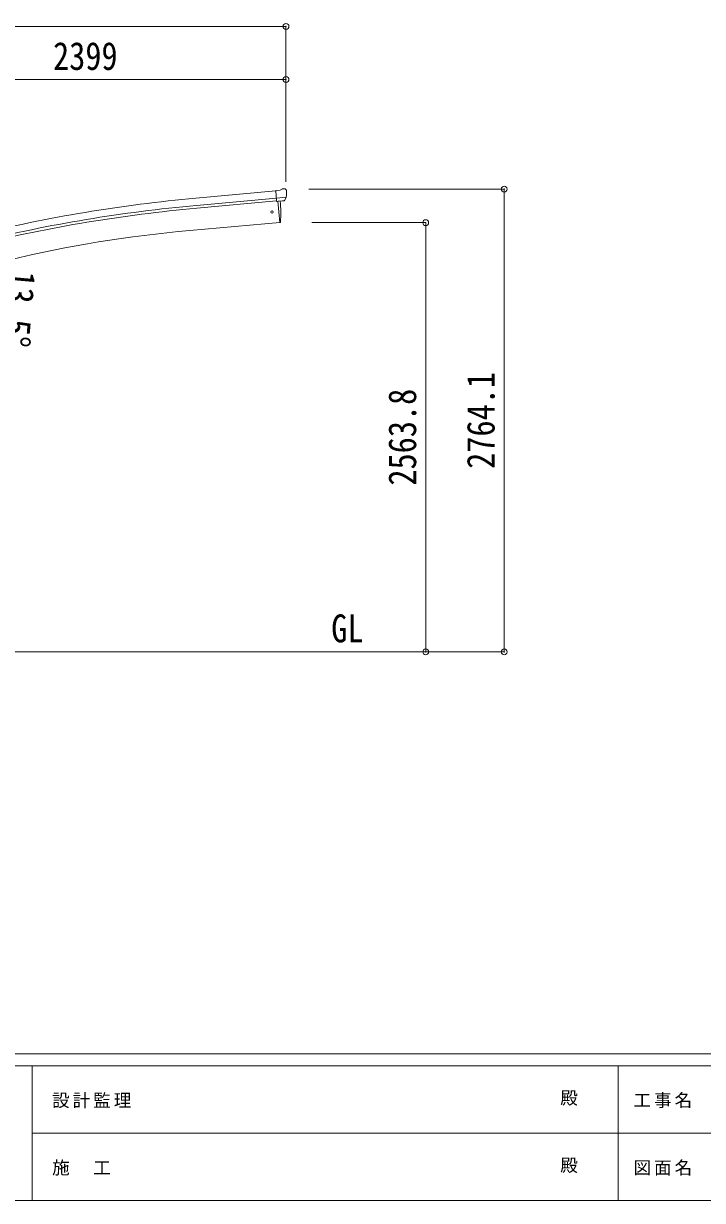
# Model space of a CAD drawing. Units: millimetres at full size. Extents: x -9783 to 33612, y -6828 to 13249.
# Drawn here: x -4022 to 35, y -6828 to 202 of the extents above; entities that cross this region are included whole.
import ezdxf
from ezdxf.enums import TextEntityAlignment as Align

# ---------------------------------------------------------------- set-up
doc = ezdxf.new("R2010")
doc.units = ezdxf.units.MM
doc.header["$LTSCALE"] = 35
doc.header["$PDMODE"] = 32
doc.header["$PDSIZE"] = 35
for name, color, linetype, lineweight in [('0-0_0', 7, 'Continuous', 9), ('0-1_本体', 4, 'Continuous', 9), ('0-2_部品', 7, 'Continuous', 9), ('0-A_寸法', 6, 'Continuous', 9), ('F-0_240', 7, 'Continuous', 9)]:
    doc.layers.add(name, color=color, linetype=linetype, lineweight=lineweight)
doc.styles.add('ＭＳ ゴシック', font='')
doc.styles.get('ＭＳ ゴシック').set_extended_font_data('MS Gothic')

msp = doc.modelspace()

# ---------------------------------------------------------------- linework, layer by layer
at = {"layer": '0-0_0', "color": 6}
for p, q in [((-1149.33, -3551.53), (-1149.33, -787.43)), ((-1618.34, -987.73), (-1618.34, -3551.53))]:
    msp.add_line(p, q, dxfattribs=at)
at = {"layer": '0-0_0'}
msp.add_line((-7863.69, -3551.53), (-1857.02, -3551.53), dxfattribs=at)
at = {"layer": '0-1_本体'}
for p, q in [((-2991.87, -841.53), (-2514.56, -798.21)), ((-2987.96, -884.57), (-2510.84, -841.26)), ((-2986.44, -901.28), (-2509.33, -857.98)), ((-2502.11, -860.14), (-2490.95, -987.74)), ((-3028.89, -1034.81), (-2490.95, -987.74))]:
    msp.add_line(p, q, dxfattribs=at)
for centre, radius, start, end in [((-2177.85, -9810.1), 9005.44, 95.18612, 103.68612), ((-2177.85, -9810.1), 8962.23, 95.18612, 103.68612), ((-2177.85, -9810.1), 8945.44, 95.18612, 103.68612), ((-2383.91, -8403.11), 7396.48, 95.00259, 103.49741)]:
    msp.add_arc(centre, radius, start, end, dxfattribs=at)
at = {"layer": '0-2_部品'}
for p, q in [((-2488.18, -793.76), (-2514.74, -796.09)), ((-2509.09, -860.75), (-2514.74, -796.09)), ((-2451.88, -836.05), (-2510.79, -841.21)), ((-2488.18, -793.76), (-2476.46, -787)), ((-2461.55, -785.41), (-2475.22, -786.61)), ((-2463.13, -855.54), (-2452.2, -836.6)), ((-2452.42, -791.16), (-2457.9, -786.56)), ((-2451.35, -793.2), (-2451.24, -794.55)), ((-2499.12, -859.88), (-2509.09, -860.75)), ((-2502.11, -860.14), (-2490.95, -987.74)), ((-2465.52, -856.94), (-2473.22, -857.61)), ((-2490.95, -987.74), (-2488.89, -987.49))]:
    msp.add_line(p, q, dxfattribs=at)
for points in [[(-2451.81, -835.42), (-2452.09, -836.41), (-2452.2, -836.6)], [(-2499.12, -859.88), (-2498.85, -859.94), (-2473.48, -857.72), (-2473.22, -857.61)]]:
    msp.add_lwpolyline(points, dxfattribs=at)
msp.add_circle((-2536.64, -924.48), 6.5, dxfattribs=at)
for centre, radius, start, end in [((-2474.96, -789.59), 3, 95, 120), ((-2461.12, -790.39), 5, 50.00648, 94.99352), ((-2652.86, -812.19), 202.4, 353.4085, 5), ((-3384.71, -931.93), 900, 356.63919, 4.64986), ((-2489.26, -984.51), 3, 277, 356.63919)]:
    msp.add_arc(centre, radius, start, end, dxfattribs=at)
for centre, major_axis, ratio, start_param, end_param in [((-2447.03, -789.16), (-15.35, 3.44), 0.101033, 5.9751426, 5.9753737), ((-2454.35, -793.46), (2.71, -1.31), 0.997474, 0.5366567, 1.3225652), ((-2465.79, -853.94), (1.62, -2.54), 0.997631, 5.8041905, 5.8929484), ((-2465.86, -853.83), (-3.5, 2.17), 0.650902, 2.1145521, 2.1873627), ((-2465.73, -854.03), (1.62, -2.54), 0.997631, 5.965759, 6.7621801)]:
    msp.add_ellipse(centre, major_axis=major_axis, ratio=ratio, start_param=start_param, end_param=end_param, dxfattribs=at)
at = {"layer": '0-A_寸法'}
for p, q in [((-7267.35, 184.09), (-2453.35, 184.09)), ((-2453.35, 184.09), (-2453.35, -744.75)), ((-4852.35, -132.53), (-2453.35, -132.53)), ((-2453.35, -132.53), (-2453.35, -353.53)), ((-1149.33, -787.43), (-2316.35, -787.43)), ((-1618.34, -987.73), (-2299.65, -987.73)), ((-1618.34, -3551.53), (-1947.17, -3551.53)), ((-1149.33, -3551.53), (-1618.34, -3551.53))]:
    msp.add_line(p, q, dxfattribs=at)
for p in [(-2453.35, 184.09), (-2453.35, -132.53), (-1149.33, -787.43), (-1618.34, -987.73), (-1618.34, -3551.53), (-1149.33, -3551.53)]:
    msp.add_point(p, dxfattribs=at)
at = {"layer": 'F-0_240', "color": 5}
for p, q in [((-9783.03, -5953.1), (9396.97, -5953.1)), ((-9783.03, -6023.1), (6285.75, -6023.1)), ((-3969.25, -6023.1), (-3969.25, -6828.1)), ((-469.25, -6023.1), (-469.25, -6828.1)), ((-3969.25, -6425.6), (3205.75, -6425.6)), ((-9783.03, -6828.1), (9396.97, -6828.1))]:
    msp.add_line(p, q, dxfattribs=at)

# ---------------------------------------------------------------- texts
at = {"layer": '0-0_0', "style": 'ＭＳ ゴシック', "width": 0.85}
msp.add_text('GL', height=166.8, dxfattribs=at).set_placement((-2182.96, -3544.59), align=Align.BOTTOM_LEFT)
at = {"layer": '0-A_寸法', "color": 7, "style": 'ＭＳ ゴシック', "width": 0.85}
msp.add_text('2399', height=166.8, dxfattribs=at).set_placement((-3845.35, -125.53), align=Align.BOTTOM_LEFT)
for s, rotation, p in [('13.5°', 264.997, (-4163.56, -1263.85)), ('2764.1', 90, (-1156.33, -2458.23)), ('2563.8', 90, (-1625.34, -2558.38))]:
    msp.add_text(s, height=166.8, rotation=rotation, dxfattribs=at).set_placement(p, align=Align.BOTTOM_LEFT)
at = {"layer": 'F-0_240', "style": 'ＭＳ ゴシック'}
for p in [(-814.24, -6276.85), (-814.24, -6679.35)]:
    msp.add_text('殿', height=76.98, dxfattribs=at).set_placement(p, align=Align.BOTTOM_LEFT)
at = {"layer": 'F-0_240', "char_height": 76.98, "attachment_point": 7, "style": 'ＭＳ ゴシック'}
for s, insert in [('\\T1.17;設計監理', (-3851.04, -6276.85)), ('\\T1.17;工事名', (-376.96, -6276.85)), ('\\T1.17;施\u3000工', (-3851.04, -6679.35)), ('\\T1.17;図面名', (-376.96, -6679.35))]:
    msp.add_mtext(s, dxfattribs=dict(at, insert=insert))

doc.saveas('drawing.dxf')
